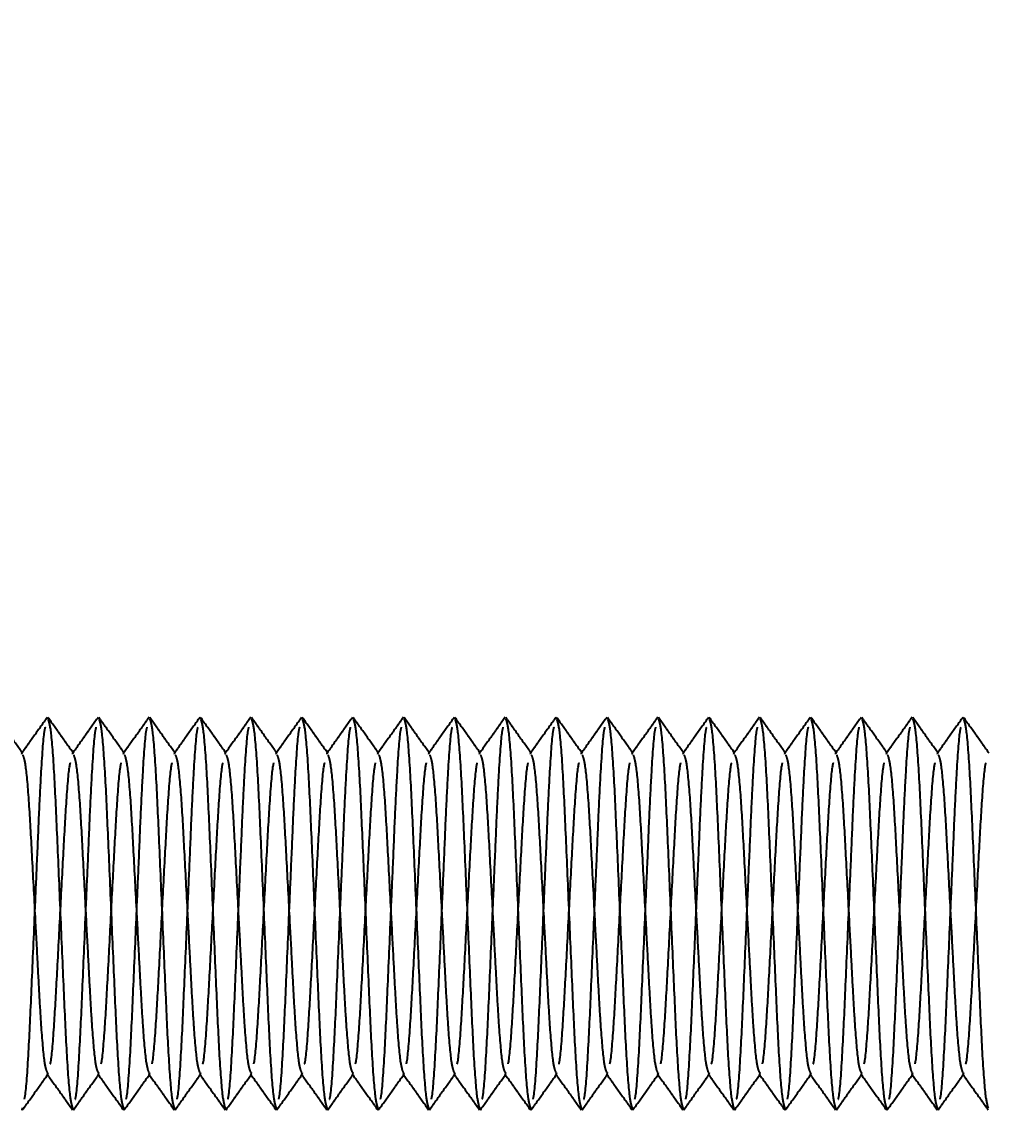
# Model space of a CAD drawing. Header units: metres. Extents: x 0 to 21025, y 0 to 14850.
# Drawn here: x 2176.36 to 2214.36, y 6325.14 to 6367.93 of the extents above; entities that cross this region are included whole.
import ezdxf

# ---------------------------------------------------------------- set-up
doc = ezdxf.new("R2010")
doc.units = ezdxf.units.M
doc.header["$LTSCALE"] = 25
doc.linetypes.add('HIDDEN2', pattern=[4.7625, 3.175, -1.5875])
doc.layers.add('18_COTAS', color=7, linetype='Continuous')
doc.layers.add('ST1', color=7, linetype='HIDDEN2')
doc.styles.add('ROMANS', font='ROMANS.SHX')
doc.dimstyles.new('25___1-25', dxfattribs={"dimscale": 25, "dimtxt": 2.5, "dimasz": 2, "dimexe": 1.5, "dimexo": 1, "dimgap": 0.5, "dimtad": 1, "dimzin": 12, "dimtxsty": 'ROMANS', "dimcen": 0, "dimclrd": 256, "dimclre": 256, "dimclrt": 3, "dimazin": 3, "dimtfac": 1, "dimtmove": 0, "dimatfit": 0, "dimfxl": 1, "dimlwd": -1, "dimlwe": -1, "dimarcsym": 0})

# ---------------------------------------------------------------- blocks, each defined once
blk = doc.blocks.new('*D13')
at = {"layer": '18_COTAS', "transparency": 16777216}
for p, q in [((2083.564, 6357.865), (2083.564, 7037.945)), ((6382.514, 6357.865), (6382.514, 7037.945)), ((2133.564, 7000.445), (6332.514, 7000.445))]:
    blk.add_line(p, q, dxfattribs=at)
for points in [[(2133.564, 7008.778), (2133.564, 6992.112), (2083.564, 7000.445)], [(6332.514, 7008.778), (6332.514, 6992.112), (6382.514, 7000.445)]]:
    blk.add_solid(points, dxfattribs=at)
at = {"layer": 'Defpoints', "color": 0, "transparency": 16777216}
for p in [(6382.514, 7000.445), (2083.564, 6332.865), (6382.514, 6332.865)]:
    blk.add_point(p, dxfattribs=at)
at = {"layer": '18_COTAS', "color": 3, "transparency": 16777216, "insert": (4233.039, 7050.147), "char_height": 62.5, "attachment_point": 5, "style": 'ROMANS'}
blk.add_mtext('4298,95', dxfattribs=at)

msp = doc.modelspace()

# ---------------------------------------------------------------- linework, layer by layer
at = {"layer": 'ST1'}
for p, q in [((2177.359, 6340.541), (2177.37, 6340.593)), ((2179.359, 6340.541), (2179.37, 6340.593)), ((2181.359, 6340.541), (2181.37, 6340.593)), ((2183.359, 6340.541), (2183.37, 6340.593)), ((2185.359, 6340.541), (2185.37, 6340.593)), ((2187.359, 6340.541), (2187.37, 6340.593)), ((2189.359, 6340.541), (2189.37, 6340.593)), ((2191.359, 6340.541), (2191.37, 6340.593)), ((2193.359, 6340.541), (2193.37, 6340.593)), ((2195.359, 6340.541), (2195.37, 6340.593)), ((2197.359, 6340.541), (2197.37, 6340.593)), ((2199.359, 6340.541), (2199.37, 6340.593)), ((2201.359, 6340.541), (2201.37, 6340.593)), ((2203.359, 6340.541), (2203.37, 6340.593)), ((2205.359, 6340.541), (2205.37, 6340.593)), ((2207.359, 6340.541), (2207.37, 6340.593)), ((2209.359, 6340.541), (2209.37, 6340.593)), ((2211.359, 6340.541), (2211.37, 6340.593)), ((2213.359, 6340.541), (2213.37, 6340.593)), ((2176.357, 6339.137), (2176.37, 6339.187)), ((2178.357, 6339.137), (2178.37, 6339.187)), ((2180.357, 6339.137), (2180.37, 6339.187)), ((2182.357, 6339.137), (2182.37, 6339.187)), ((2184.357, 6339.137), (2184.37, 6339.187)), ((2186.357, 6339.137), (2186.37, 6339.187)), ((2188.357, 6339.137), (2188.37, 6339.187)), ((2190.357, 6339.137), (2190.37, 6339.187)), ((2192.357, 6339.137), (2192.37, 6339.187)), ((2194.357, 6339.137), (2194.37, 6339.187)), ((2196.357, 6339.137), (2196.37, 6339.187)), ((2198.357, 6339.137), (2198.37, 6339.187)), ((2200.357, 6339.137), (2200.37, 6339.187)), ((2202.357, 6339.137), (2202.37, 6339.187)), ((2204.357, 6339.137), (2204.37, 6339.187)), ((2206.357, 6339.137), (2206.37, 6339.187)), ((2208.357, 6339.137), (2208.37, 6339.187)), ((2210.357, 6339.137), (2210.37, 6339.187)), ((2212.357, 6339.137), (2212.37, 6339.187)), ((2177.37, 6326.544), (2177.391, 6326.623)), ((2179.37, 6326.544), (2179.391, 6326.623)), ((2181.37, 6326.544), (2181.391, 6326.623)), ((2183.37, 6326.544), (2183.391, 6326.623)), ((2185.37, 6326.544), (2185.391, 6326.623)), ((2187.37, 6326.544), (2187.391, 6326.623)), ((2189.37, 6326.544), (2189.391, 6326.623)), ((2191.37, 6326.544), (2191.391, 6326.623)), ((2193.37, 6326.544), (2193.391, 6326.623)), ((2195.37, 6326.544), (2195.391, 6326.623)), ((2197.37, 6326.544), (2197.391, 6326.623)), ((2199.37, 6326.544), (2199.391, 6326.623)), ((2201.37, 6326.544), (2201.391, 6326.623)), ((2203.37, 6326.544), (2203.391, 6326.623)), ((2205.37, 6326.544), (2205.391, 6326.623)), ((2207.37, 6326.544), (2207.391, 6326.623)), ((2209.37, 6326.544), (2209.391, 6326.623)), ((2211.37, 6326.544), (2211.391, 6326.623)), ((2213.37, 6326.544), (2213.391, 6326.623)), ((2176.37, 6325.138), (2176.389, 6325.226)), ((2178.37, 6325.138), (2178.389, 6325.226)), ((2180.37, 6325.138), (2180.389, 6325.226)), ((2182.37, 6325.138), (2182.389, 6325.226)), ((2184.37, 6325.138), (2184.389, 6325.226)), ((2186.37, 6325.138), (2186.389, 6325.226)), ((2188.37, 6325.138), (2188.389, 6325.226)), ((2190.37, 6325.138), (2190.389, 6325.226)), ((2192.37, 6325.138), (2192.389, 6325.226)), ((2194.37, 6325.138), (2194.389, 6325.226)), ((2196.37, 6325.138), (2196.389, 6325.226)), ((2198.37, 6325.138), (2198.389, 6325.226)), ((2200.37, 6325.138), (2200.389, 6325.226)), ((2202.37, 6325.138), (2202.389, 6325.226)), ((2204.37, 6325.138), (2204.389, 6325.226)), ((2206.37, 6325.138), (2206.389, 6325.226)), ((2208.37, 6325.138), (2208.389, 6325.226)), ((2210.37, 6325.138), (2210.389, 6325.226)), ((2212.37, 6325.138), (2212.389, 6325.226))]:
    msp.add_line(p, q, dxfattribs=at)
for points, knots in [([(2176.39, 6339.173), (2176.222, 6339.408), (2175.888, 6339.877), (2175.553, 6340.347), (2175.386, 6340.581)], [0, 0, 0, 0, 0.499937, 1, 1, 1, 1]), ([(2177.36, 6340.588), (2177.193, 6340.354), (2176.859, 6339.884), (2176.525, 6339.415), (2176.357, 6339.181)], [0, 0, 0, 0, 0.5000352, 1, 1, 1, 1]), ([(2178.39, 6339.173), (2178.222, 6339.408), (2177.888, 6339.877), (2177.553, 6340.347), (2177.386, 6340.581)], [0, 0, 0, 0, 0.4999369, 1, 1, 1, 1]), ([(2177.387, 6340.511), (2177.422, 6340.408), (2177.497, 6340.181), (2177.627, 6338.455), (2177.74, 6335.903), (2177.87, 6332.865), (2178.001, 6329.827), (2178.113, 6327.276), (2178.243, 6325.551), (2178.318, 6325.325), (2178.352, 6325.222)], [0, 0, 0, 0, 0.110571, 0.242596, 0.369408, 0.50029, 0.631172, 0.757984, 0.890008, 1, 1, 1, 1]), ([(2179.36, 6340.588), (2179.193, 6340.354), (2178.859, 6339.884), (2178.525, 6339.415), (2178.357, 6339.181)], [0, 0, 0, 0, 0.500035, 1, 1, 1, 1]), ([(2180.39, 6339.173), (2180.222, 6339.408), (2179.888, 6339.877), (2179.553, 6340.347), (2179.386, 6340.581)], [0, 0, 0, 0, 0.4999369, 1, 1, 1, 1]), ([(2179.387, 6340.511), (2179.422, 6340.408), (2179.497, 6340.181), (2179.627, 6338.455), (2179.74, 6335.903), (2179.87, 6332.865), (2180.001, 6329.827), (2180.113, 6327.276), (2180.243, 6325.551), (2180.318, 6325.325), (2180.352, 6325.222)], [0, 0, 0, 0, 0.110571, 0.242596, 0.369408, 0.50029, 0.631172, 0.757984, 0.890008, 1, 1, 1, 1]), ([(2181.36, 6340.588), (2181.193, 6340.354), (2180.859, 6339.884), (2180.525, 6339.415), (2180.357, 6339.181)], [0, 0, 0, 0, 0.500035, 1, 1, 1, 1]), ([(2182.39, 6339.173), (2182.222, 6339.408), (2181.888, 6339.877), (2181.553, 6340.347), (2181.386, 6340.581)], [0, 0, 0, 0, 0.499937, 1, 1, 1, 1]), ([(2181.387, 6340.511), (2181.422, 6340.408), (2181.497, 6340.181), (2181.627, 6338.455), (2181.74, 6335.903), (2181.87, 6332.865), (2182.001, 6329.827), (2182.113, 6327.276), (2182.243, 6325.551), (2182.318, 6325.325), (2182.352, 6325.222)], [0, 0, 0, 0, 0.110571, 0.242596, 0.369408, 0.50029, 0.631172, 0.757984, 0.890008, 1, 1, 1, 1]), ([(2183.36, 6340.588), (2183.193, 6340.354), (2182.859, 6339.884), (2182.525, 6339.415), (2182.357, 6339.181)], [0, 0, 0, 0, 0.500035, 1, 1, 1, 1]), ([(2184.39, 6339.173), (2184.222, 6339.408), (2183.888, 6339.877), (2183.553, 6340.347), (2183.386, 6340.581)], [0, 0, 0, 0, 0.499937, 1, 1, 1, 1]), ([(2183.387, 6340.511), (2183.422, 6340.408), (2183.497, 6340.181), (2183.627, 6338.455), (2183.74, 6335.903), (2183.87, 6332.865), (2184.001, 6329.827), (2184.113, 6327.276), (2184.243, 6325.551), (2184.318, 6325.325), (2184.352, 6325.222)], [0, 0, 0, 0, 0.110571, 0.242596, 0.369408, 0.50029, 0.631172, 0.757984, 0.890008, 1, 1, 1, 1]), ([(2185.36, 6340.588), (2185.193, 6340.354), (2184.859, 6339.884), (2184.525, 6339.415), (2184.357, 6339.181)], [0, 0, 0, 0, 0.500035, 1, 1, 1, 1]), ([(2186.39, 6339.173), (2186.222, 6339.408), (2185.888, 6339.877), (2185.553, 6340.347), (2185.386, 6340.581)], [0, 0, 0, 0, 0.499937, 1, 1, 1, 1]), ([(2185.387, 6340.511), (2185.422, 6340.408), (2185.497, 6340.181), (2185.627, 6338.455), (2185.74, 6335.903), (2185.87, 6332.865), (2186.001, 6329.827), (2186.113, 6327.276), (2186.243, 6325.551), (2186.318, 6325.325), (2186.352, 6325.222)], [0, 0, 0, 0, 0.110571, 0.242596, 0.369408, 0.50029, 0.631172, 0.757984, 0.890008, 1, 1, 1, 1]), ([(2187.36, 6340.588), (2187.193, 6340.354), (2186.859, 6339.884), (2186.525, 6339.415), (2186.357, 6339.181)], [0, 0, 0, 0, 0.500035, 1, 1, 1, 1]), ([(2188.39, 6339.173), (2188.222, 6339.408), (2187.888, 6339.877), (2187.553, 6340.347), (2187.386, 6340.581)], [0, 0, 0, 0, 0.4999369, 1, 1, 1, 1]), ([(2187.387, 6340.511), (2187.422, 6340.408), (2187.497, 6340.181), (2187.627, 6338.455), (2187.74, 6335.903), (2187.87, 6332.865), (2188.001, 6329.827), (2188.113, 6327.276), (2188.243, 6325.551), (2188.318, 6325.325), (2188.352, 6325.222)], [0, 0, 0, 0, 0.110571, 0.242596, 0.369408, 0.50029, 0.631172, 0.757984, 0.890008, 1, 1, 1, 1]), ([(2189.36, 6340.588), (2189.193, 6340.354), (2188.859, 6339.884), (2188.525, 6339.415), (2188.357, 6339.181)], [0, 0, 0, 0, 0.500035, 1, 1, 1, 1]), ([(2190.39, 6339.173), (2190.222, 6339.408), (2189.888, 6339.877), (2189.553, 6340.347), (2189.386, 6340.581)], [0, 0, 0, 0, 0.499937, 1, 1, 1, 1]), ([(2189.387, 6340.511), (2189.422, 6340.408), (2189.497, 6340.181), (2189.627, 6338.455), (2189.74, 6335.903), (2189.87, 6332.865), (2190.001, 6329.827), (2190.113, 6327.276), (2190.243, 6325.551), (2190.318, 6325.325), (2190.352, 6325.222)], [0, 0, 0, 0, 0.110571, 0.242596, 0.369408, 0.50029, 0.631172, 0.757984, 0.890008, 1, 1, 1, 1]), ([(2191.36, 6340.588), (2191.193, 6340.354), (2190.859, 6339.884), (2190.525, 6339.415), (2190.357, 6339.181)], [0, 0, 0, 0, 0.500035, 1, 1, 1, 1]), ([(2192.39, 6339.173), (2192.222, 6339.408), (2191.888, 6339.877), (2191.553, 6340.347), (2191.386, 6340.581)], [0, 0, 0, 0, 0.499937, 1, 1, 1, 1]), ([(2191.387, 6340.511), (2191.422, 6340.408), (2191.497, 6340.181), (2191.627, 6338.455), (2191.74, 6335.903), (2191.87, 6332.865), (2192.001, 6329.827), (2192.113, 6327.276), (2192.243, 6325.551), (2192.318, 6325.325), (2192.352, 6325.222)], [0, 0, 0, 0, 0.110571, 0.242596, 0.369408, 0.50029, 0.631172, 0.757984, 0.890008, 1, 1, 1, 1]), ([(2193.36, 6340.588), (2193.193, 6340.354), (2192.859, 6339.884), (2192.525, 6339.415), (2192.357, 6339.181)], [0, 0, 0, 0, 0.500035, 1, 1, 1, 1]), ([(2194.39, 6339.173), (2194.222, 6339.408), (2193.888, 6339.877), (2193.553, 6340.347), (2193.386, 6340.581)], [0, 0, 0, 0, 0.4999369, 1, 1, 1, 1]), ([(2193.387, 6340.511), (2193.422, 6340.408), (2193.497, 6340.181), (2193.627, 6338.455), (2193.74, 6335.903), (2193.87, 6332.865), (2194.001, 6329.827), (2194.113, 6327.276), (2194.243, 6325.551), (2194.318, 6325.325), (2194.352, 6325.222)], [0, 0, 0, 0, 0.110571, 0.242596, 0.369408, 0.50029, 0.631172, 0.757984, 0.890008, 1, 1, 1, 1]), ([(2195.36, 6340.588), (2195.193, 6340.354), (2194.859, 6339.884), (2194.525, 6339.415), (2194.357, 6339.181)], [0, 0, 0, 0, 0.5000352, 1, 1, 1, 1]), ([(2196.39, 6339.173), (2196.222, 6339.408), (2195.888, 6339.877), (2195.553, 6340.347), (2195.386, 6340.581)], [0, 0, 0, 0, 0.4999369, 1, 1, 1, 1]), ([(2195.387, 6340.511), (2195.422, 6340.408), (2195.497, 6340.181), (2195.627, 6338.455), (2195.74, 6335.903), (2195.87, 6332.865), (2196.001, 6329.827), (2196.113, 6327.276), (2196.243, 6325.551), (2196.318, 6325.325), (2196.352, 6325.222)], [0, 0, 0, 0, 0.110571, 0.242596, 0.369408, 0.50029, 0.631172, 0.757984, 0.890008, 1, 1, 1, 1]), ([(2197.36, 6340.588), (2197.193, 6340.354), (2196.859, 6339.884), (2196.525, 6339.415), (2196.357, 6339.181)], [0, 0, 0, 0, 0.500035, 1, 1, 1, 1]), ([(2198.39, 6339.173), (2198.222, 6339.408), (2197.888, 6339.877), (2197.553, 6340.347), (2197.386, 6340.581)], [0, 0, 0, 0, 0.499937, 1, 1, 1, 1]), ([(2197.387, 6340.511), (2197.422, 6340.408), (2197.497, 6340.181), (2197.627, 6338.455), (2197.74, 6335.903), (2197.87, 6332.865), (2198.001, 6329.827), (2198.113, 6327.276), (2198.243, 6325.551), (2198.318, 6325.325), (2198.352, 6325.222)], [0, 0, 0, 0, 0.110571, 0.242596, 0.369408, 0.50029, 0.631172, 0.757984, 0.890008, 1, 1, 1, 1]), ([(2199.36, 6340.588), (2199.193, 6340.354), (2198.859, 6339.884), (2198.525, 6339.415), (2198.357, 6339.181)], [0, 0, 0, 0, 0.500035, 1, 1, 1, 1]), ([(2200.39, 6339.173), (2200.222, 6339.408), (2199.888, 6339.877), (2199.553, 6340.347), (2199.386, 6340.581)], [0, 0, 0, 0, 0.499937, 1, 1, 1, 1]), ([(2199.387, 6340.511), (2199.422, 6340.408), (2199.497, 6340.181), (2199.627, 6338.455), (2199.74, 6335.903), (2199.87, 6332.865), (2200.001, 6329.827), (2200.113, 6327.276), (2200.243, 6325.551), (2200.318, 6325.325), (2200.352, 6325.222)], [0, 0, 0, 0, 0.110571, 0.242596, 0.369408, 0.50029, 0.631172, 0.757984, 0.890008, 1, 1, 1, 1]), ([(2201.36, 6340.588), (2201.193, 6340.354), (2200.859, 6339.884), (2200.525, 6339.415), (2200.357, 6339.181)], [0, 0, 0, 0, 0.500035, 1, 1, 1, 1]), ([(2202.39, 6339.173), (2202.222, 6339.408), (2201.888, 6339.877), (2201.553, 6340.347), (2201.386, 6340.581)], [0, 0, 0, 0, 0.4999369, 1, 1, 1, 1]), ([(2201.387, 6340.511), (2201.422, 6340.408), (2201.497, 6340.181), (2201.627, 6338.455), (2201.74, 6335.903), (2201.87, 6332.865), (2202.001, 6329.827), (2202.113, 6327.276), (2202.243, 6325.551), (2202.318, 6325.325), (2202.352, 6325.222)], [0, 0, 0, 0, 0.110571, 0.242596, 0.369408, 0.50029, 0.631172, 0.757984, 0.890008, 1, 1, 1, 1]), ([(2203.36, 6340.588), (2203.193, 6340.354), (2202.859, 6339.884), (2202.525, 6339.415), (2202.357, 6339.181)], [0, 0, 0, 0, 0.500035, 1, 1, 1, 1]), ([(2204.39, 6339.173), (2204.222, 6339.408), (2203.888, 6339.877), (2203.553, 6340.347), (2203.386, 6340.581)], [0, 0, 0, 0, 0.499937, 1, 1, 1, 1]), ([(2203.387, 6340.511), (2203.422, 6340.408), (2203.497, 6340.181), (2203.627, 6338.455), (2203.74, 6335.903), (2203.87, 6332.865), (2204.001, 6329.827), (2204.113, 6327.276), (2204.243, 6325.551), (2204.318, 6325.325), (2204.352, 6325.222)], [0, 0, 0, 0, 0.110571, 0.242596, 0.369408, 0.50029, 0.631172, 0.757984, 0.890008, 1, 1, 1, 1]), ([(2205.36, 6340.588), (2205.193, 6340.354), (2204.859, 6339.884), (2204.525, 6339.415), (2204.357, 6339.181)], [0, 0, 0, 0, 0.500035, 1, 1, 1, 1]), ([(2206.39, 6339.173), (2206.222, 6339.408), (2205.888, 6339.877), (2205.553, 6340.347), (2205.386, 6340.581)], [0, 0, 0, 0, 0.4999369, 1, 1, 1, 1]), ([(2205.387, 6340.511), (2205.422, 6340.408), (2205.497, 6340.181), (2205.627, 6338.455), (2205.74, 6335.903), (2205.87, 6332.865), (2206.001, 6329.827), (2206.113, 6327.276), (2206.243, 6325.551), (2206.318, 6325.325), (2206.352, 6325.222)], [0, 0, 0, 0, 0.110571, 0.242596, 0.369408, 0.50029, 0.631172, 0.757984, 0.890008, 1, 1, 1, 1]), ([(2207.36, 6340.588), (2207.193, 6340.354), (2206.859, 6339.884), (2206.525, 6339.415), (2206.357, 6339.181)], [0, 0, 0, 0, 0.5000352, 1, 1, 1, 1]), ([(2208.39, 6339.173), (2208.222, 6339.408), (2207.888, 6339.877), (2207.553, 6340.347), (2207.386, 6340.581)], [0, 0, 0, 0, 0.499937, 1, 1, 1, 1]), ([(2207.387, 6340.511), (2207.422, 6340.408), (2207.497, 6340.181), (2207.627, 6338.455), (2207.74, 6335.903), (2207.87, 6332.865), (2208.001, 6329.827), (2208.113, 6327.276), (2208.243, 6325.551), (2208.318, 6325.325), (2208.352, 6325.222)], [0, 0, 0, 0, 0.110571, 0.242596, 0.369408, 0.50029, 0.631172, 0.757984, 0.890008, 1, 1, 1, 1]), ([(2209.36, 6340.588), (2209.193, 6340.354), (2208.859, 6339.884), (2208.525, 6339.415), (2208.357, 6339.181)], [0, 0, 0, 0, 0.500035, 1, 1, 1, 1]), ([(2210.39, 6339.173), (2210.222, 6339.408), (2209.888, 6339.877), (2209.553, 6340.347), (2209.386, 6340.581)], [0, 0, 0, 0, 0.499937, 1, 1, 1, 1]), ([(2209.387, 6340.511), (2209.422, 6340.408), (2209.497, 6340.181), (2209.627, 6338.455), (2209.74, 6335.903), (2209.87, 6332.865), (2210.001, 6329.827), (2210.113, 6327.276), (2210.243, 6325.551), (2210.318, 6325.325), (2210.352, 6325.222)], [0, 0, 0, 0, 0.110571, 0.242596, 0.369408, 0.50029, 0.631172, 0.757984, 0.890008, 1, 1, 1, 1]), ([(2211.36, 6340.588), (2211.193, 6340.354), (2210.859, 6339.884), (2210.525, 6339.415), (2210.357, 6339.181)], [0, 0, 0, 0, 0.500035, 1, 1, 1, 1]), ([(2212.39, 6339.173), (2212.222, 6339.408), (2211.888, 6339.877), (2211.553, 6340.347), (2211.386, 6340.581)], [0, 0, 0, 0, 0.499937, 1, 1, 1, 1]), ([(2211.387, 6340.511), (2211.422, 6340.408), (2211.497, 6340.181), (2211.627, 6338.455), (2211.74, 6335.903), (2211.87, 6332.865), (2212.001, 6329.827), (2212.113, 6327.276), (2212.243, 6325.551), (2212.318, 6325.325), (2212.352, 6325.222)], [0, 0, 0, 0, 0.110571, 0.242596, 0.369408, 0.50029, 0.631172, 0.757984, 0.890008, 1, 1, 1, 1]), ([(2213.36, 6340.588), (2213.193, 6340.354), (2212.859, 6339.884), (2212.525, 6339.415), (2212.357, 6339.181)], [0, 0, 0, 0, 0.5000352, 1, 1, 1, 1]), ([(2214.39, 6339.173), (2214.222, 6339.408), (2213.888, 6339.877), (2213.553, 6340.347), (2213.386, 6340.581)], [0, 0, 0, 0, 0.499937, 1, 1, 1, 1]), ([(2213.387, 6340.511), (2213.422, 6340.408), (2213.497, 6340.181), (2213.627, 6338.455), (2213.74, 6335.903), (2213.87, 6332.865), (2214.001, 6329.827), (2214.113, 6327.276), (2214.243, 6325.551), (2214.318, 6325.325), (2214.352, 6325.222)], [0, 0, 0, 0, 0.110571, 0.242596, 0.369408, 0.50029, 0.631172, 0.757984, 0.890008, 1, 1, 1, 1]), ([(2176.461, 6325.569), (2176.471, 6325.61), (2176.523, 6325.815), (2176.627, 6327.313), (2176.74, 6329.815), (2176.853, 6332.466), (2176.954, 6334.788), (2177.033, 6336.69), (2177.126, 6338.601), (2177.22, 6339.943), (2177.274, 6340.149), (2177.287, 6340.198)], [0, 0, 0, 0, 0.0386582, 0.1931578, 0.3415577, 0.4947199, 0.5869387, 0.6924168, 0.7973402, 0.9518398, 1, 1, 1, 1]), ([(2178.461, 6325.569), (2178.471, 6325.61), (2178.523, 6325.815), (2178.627, 6327.313), (2178.74, 6329.815), (2178.853, 6332.466), (2178.954, 6334.788), (2179.033, 6336.69), (2179.126, 6338.601), (2179.22, 6339.943), (2179.274, 6340.149), (2179.287, 6340.198)], [0, 0, 0, 0, 0.0386582, 0.1931578, 0.3415577, 0.4947199, 0.5869387, 0.6924168, 0.7973402, 0.9518398, 1, 1, 1, 1]), ([(2180.461, 6325.569), (2180.471, 6325.61), (2180.523, 6325.815), (2180.627, 6327.313), (2180.74, 6329.815), (2180.853, 6332.466), (2180.954, 6334.788), (2181.033, 6336.69), (2181.126, 6338.601), (2181.22, 6339.943), (2181.274, 6340.149), (2181.287, 6340.198)], [0, 0, 0, 0, 0.038658, 0.193158, 0.341558, 0.49472, 0.586939, 0.692417, 0.79734, 0.95184, 1, 1, 1, 1]), ([(2182.461, 6325.569), (2182.471, 6325.61), (2182.523, 6325.815), (2182.627, 6327.313), (2182.74, 6329.815), (2182.853, 6332.466), (2182.954, 6334.788), (2183.033, 6336.69), (2183.126, 6338.601), (2183.22, 6339.943), (2183.274, 6340.149), (2183.287, 6340.198)], [0, 0, 0, 0, 0.038658, 0.193158, 0.341558, 0.49472, 0.586939, 0.692417, 0.79734, 0.95184, 1, 1, 1, 1]), ([(2184.461, 6325.569), (2184.471, 6325.61), (2184.523, 6325.815), (2184.627, 6327.313), (2184.74, 6329.815), (2184.853, 6332.466), (2184.954, 6334.788), (2185.033, 6336.69), (2185.126, 6338.601), (2185.22, 6339.943), (2185.274, 6340.149), (2185.287, 6340.198)], [0, 0, 0, 0, 0.038658, 0.193158, 0.341558, 0.49472, 0.586939, 0.692417, 0.79734, 0.95184, 1, 1, 1, 1]), ([(2186.461, 6325.569), (2186.471, 6325.61), (2186.523, 6325.815), (2186.627, 6327.313), (2186.74, 6329.815), (2186.853, 6332.466), (2186.954, 6334.788), (2187.033, 6336.69), (2187.126, 6338.601), (2187.22, 6339.943), (2187.274, 6340.149), (2187.287, 6340.198)], [0, 0, 0, 0, 0.038658, 0.193158, 0.341558, 0.49472, 0.586939, 0.692417, 0.79734, 0.95184, 1, 1, 1, 1]), ([(2188.461, 6325.569), (2188.471, 6325.61), (2188.523, 6325.815), (2188.627, 6327.313), (2188.74, 6329.815), (2188.853, 6332.466), (2188.954, 6334.788), (2189.033, 6336.69), (2189.126, 6338.601), (2189.22, 6339.943), (2189.274, 6340.149), (2189.287, 6340.198)], [0, 0, 0, 0, 0.038658, 0.193158, 0.341558, 0.49472, 0.586939, 0.692417, 0.79734, 0.95184, 1, 1, 1, 1]), ([(2190.461, 6325.569), (2190.471, 6325.61), (2190.523, 6325.815), (2190.627, 6327.313), (2190.74, 6329.815), (2190.853, 6332.466), (2190.954, 6334.788), (2191.033, 6336.69), (2191.126, 6338.601), (2191.22, 6339.943), (2191.274, 6340.149), (2191.287, 6340.198)], [0, 0, 0, 0, 0.038658, 0.193158, 0.341558, 0.49472, 0.586939, 0.692417, 0.79734, 0.95184, 1, 1, 1, 1]), ([(2192.461, 6325.569), (2192.471, 6325.61), (2192.523, 6325.815), (2192.627, 6327.313), (2192.74, 6329.815), (2192.853, 6332.466), (2192.954, 6334.788), (2193.033, 6336.69), (2193.126, 6338.601), (2193.22, 6339.943), (2193.274, 6340.149), (2193.287, 6340.198)], [0, 0, 0, 0, 0.038658, 0.193158, 0.341558, 0.49472, 0.586939, 0.692417, 0.79734, 0.95184, 1, 1, 1, 1]), ([(2194.461, 6325.569), (2194.471, 6325.61), (2194.523, 6325.815), (2194.627, 6327.313), (2194.74, 6329.815), (2194.853, 6332.466), (2194.954, 6334.788), (2195.033, 6336.69), (2195.126, 6338.601), (2195.22, 6339.943), (2195.274, 6340.149), (2195.287, 6340.198)], [0, 0, 0, 0, 0.038658, 0.193158, 0.341558, 0.49472, 0.586939, 0.692417, 0.79734, 0.95184, 1, 1, 1, 1]), ([(2196.461, 6325.569), (2196.471, 6325.61), (2196.523, 6325.815), (2196.627, 6327.313), (2196.74, 6329.815), (2196.853, 6332.466), (2196.954, 6334.788), (2197.033, 6336.69), (2197.126, 6338.601), (2197.22, 6339.943), (2197.274, 6340.149), (2197.287, 6340.198)], [0, 0, 0, 0, 0.038658, 0.193158, 0.341558, 0.49472, 0.586939, 0.692417, 0.79734, 0.95184, 1, 1, 1, 1]), ([(2198.461, 6325.569), (2198.471, 6325.61), (2198.523, 6325.815), (2198.627, 6327.313), (2198.74, 6329.815), (2198.853, 6332.466), (2198.954, 6334.788), (2199.033, 6336.69), (2199.126, 6338.601), (2199.22, 6339.943), (2199.274, 6340.149), (2199.287, 6340.198)], [0, 0, 0, 0, 0.038658, 0.193158, 0.341558, 0.49472, 0.586939, 0.692417, 0.79734, 0.95184, 1, 1, 1, 1]), ([(2200.461, 6325.569), (2200.471, 6325.61), (2200.523, 6325.815), (2200.627, 6327.313), (2200.74, 6329.815), (2200.853, 6332.466), (2200.954, 6334.788), (2201.033, 6336.69), (2201.126, 6338.601), (2201.22, 6339.943), (2201.274, 6340.149), (2201.287, 6340.198)], [0, 0, 0, 0, 0.038658, 0.193158, 0.341558, 0.49472, 0.586939, 0.692417, 0.79734, 0.95184, 1, 1, 1, 1]), ([(2202.461, 6325.569), (2202.471, 6325.61), (2202.523, 6325.815), (2202.627, 6327.313), (2202.74, 6329.815), (2202.853, 6332.466), (2202.954, 6334.788), (2203.033, 6336.69), (2203.126, 6338.601), (2203.22, 6339.943), (2203.274, 6340.149), (2203.287, 6340.198)], [0, 0, 0, 0, 0.038658, 0.193158, 0.341558, 0.49472, 0.586939, 0.692417, 0.79734, 0.95184, 1, 1, 1, 1]), ([(2204.461, 6325.569), (2204.471, 6325.61), (2204.523, 6325.815), (2204.627, 6327.313), (2204.74, 6329.815), (2204.853, 6332.466), (2204.954, 6334.788), (2205.033, 6336.69), (2205.126, 6338.601), (2205.22, 6339.943), (2205.274, 6340.149), (2205.287, 6340.198)], [0, 0, 0, 0, 0.038658, 0.193158, 0.341558, 0.49472, 0.586939, 0.692417, 0.79734, 0.95184, 1, 1, 1, 1]), ([(2206.461, 6325.569), (2206.471, 6325.61), (2206.523, 6325.815), (2206.627, 6327.313), (2206.74, 6329.815), (2206.853, 6332.466), (2206.954, 6334.788), (2207.033, 6336.69), (2207.126, 6338.601), (2207.22, 6339.943), (2207.274, 6340.149), (2207.287, 6340.198)], [0, 0, 0, 0, 0.038658, 0.193158, 0.341558, 0.49472, 0.586939, 0.692417, 0.79734, 0.95184, 1, 1, 1, 1]), ([(2208.461, 6325.569), (2208.471, 6325.61), (2208.523, 6325.815), (2208.627, 6327.313), (2208.74, 6329.815), (2208.853, 6332.466), (2208.954, 6334.788), (2209.033, 6336.69), (2209.126, 6338.601), (2209.22, 6339.943), (2209.274, 6340.149), (2209.287, 6340.198)], [0, 0, 0, 0, 0.038658, 0.193158, 0.341558, 0.49472, 0.586939, 0.692417, 0.79734, 0.95184, 1, 1, 1, 1]), ([(2210.461, 6325.569), (2210.471, 6325.61), (2210.523, 6325.815), (2210.627, 6327.313), (2210.74, 6329.815), (2210.853, 6332.466), (2210.954, 6334.788), (2211.033, 6336.69), (2211.126, 6338.601), (2211.22, 6339.943), (2211.274, 6340.149), (2211.287, 6340.198)], [0, 0, 0, 0, 0.038658, 0.193158, 0.341558, 0.49472, 0.586939, 0.692417, 0.79734, 0.95184, 1, 1, 1, 1]), ([(2212.461, 6325.569), (2212.471, 6325.61), (2212.523, 6325.815), (2212.627, 6327.313), (2212.74, 6329.815), (2212.853, 6332.466), (2212.954, 6334.788), (2213.033, 6336.69), (2213.126, 6338.601), (2213.22, 6339.943), (2213.274, 6340.149), (2213.287, 6340.198)], [0, 0, 0, 0, 0.038658, 0.193158, 0.341558, 0.49472, 0.586939, 0.692417, 0.79734, 0.95184, 1, 1, 1, 1]), ([(2176.39, 6339.109), (2176.424, 6339.026), (2176.498, 6338.841), (2176.627, 6337.437), (2176.74, 6335.352), (2176.858, 6333.088), (2176.962, 6331.132), (2177.04, 6329.61), (2177.13, 6328.126), (2177.242, 6326.89), (2177.316, 6326.706), (2177.35, 6326.624)], [0, 0, 0, 0, 0.1080303, 0.2407485, 0.3682179, 0.4997851, 0.5957941, 0.6775843, 0.7597248, 0.892443, 1, 1, 1, 1]), ([(2177.478, 6326.962), (2177.483, 6326.979), (2177.529, 6327.144), (2177.628, 6328.334), (2177.74, 6330.37), (2177.87, 6332.866), (2178.001, 6335.359), (2178.113, 6337.402), (2178.214, 6338.607), (2178.263, 6338.773), (2178.27, 6338.798)], [0, 0, 0, 0, 0.018598, 0.180044, 0.335106, 0.495153, 0.655199, 0.810261, 0.971708, 1, 1, 1, 1]), ([(2178.39, 6339.109), (2178.424, 6339.026), (2178.498, 6338.841), (2178.627, 6337.437), (2178.74, 6335.352), (2178.858, 6333.088), (2178.962, 6331.132), (2179.04, 6329.61), (2179.13, 6328.126), (2179.242, 6326.89), (2179.316, 6326.706), (2179.35, 6326.624)], [0, 0, 0, 0, 0.10803, 0.240749, 0.368218, 0.499785, 0.595794, 0.677584, 0.759725, 0.892443, 1, 1, 1, 1]), ([(2179.478, 6326.962), (2179.483, 6326.979), (2179.529, 6327.144), (2179.628, 6328.334), (2179.74, 6330.37), (2179.87, 6332.866), (2180.001, 6335.359), (2180.113, 6337.402), (2180.214, 6338.607), (2180.263, 6338.773), (2180.27, 6338.798)], [0, 0, 0, 0, 0.018598, 0.180044, 0.335106, 0.495153, 0.655199, 0.810261, 0.971708, 1, 1, 1, 1]), ([(2180.39, 6339.109), (2180.424, 6339.026), (2180.498, 6338.841), (2180.627, 6337.437), (2180.74, 6335.352), (2180.858, 6333.088), (2180.962, 6331.132), (2181.04, 6329.61), (2181.13, 6328.126), (2181.242, 6326.89), (2181.316, 6326.706), (2181.35, 6326.624)], [0, 0, 0, 0, 0.1080303, 0.2407485, 0.3682179, 0.4997851, 0.5957941, 0.6775843, 0.7597248, 0.892443, 1, 1, 1, 1]), ([(2181.478, 6326.962), (2181.483, 6326.979), (2181.529, 6327.144), (2181.628, 6328.334), (2181.74, 6330.37), (2181.87, 6332.866), (2182.001, 6335.359), (2182.113, 6337.402), (2182.214, 6338.607), (2182.263, 6338.773), (2182.27, 6338.798)], [0, 0, 0, 0, 0.018598, 0.180044, 0.335106, 0.495153, 0.655199, 0.810261, 0.971708, 1, 1, 1, 1]), ([(2182.39, 6339.109), (2182.424, 6339.026), (2182.498, 6338.841), (2182.627, 6337.437), (2182.74, 6335.352), (2182.858, 6333.088), (2182.962, 6331.132), (2183.04, 6329.61), (2183.13, 6328.126), (2183.242, 6326.89), (2183.316, 6326.706), (2183.35, 6326.624)], [0, 0, 0, 0, 0.10803, 0.240749, 0.368218, 0.499785, 0.595794, 0.677584, 0.759725, 0.892443, 1, 1, 1, 1]), ([(2183.478, 6326.962), (2183.483, 6326.979), (2183.529, 6327.144), (2183.628, 6328.334), (2183.74, 6330.37), (2183.87, 6332.866), (2184.001, 6335.359), (2184.113, 6337.402), (2184.214, 6338.607), (2184.263, 6338.773), (2184.27, 6338.798)], [0, 0, 0, 0, 0.0185976, 0.1800443, 0.335106, 0.4951526, 0.6551993, 0.810261, 0.9717077, 1, 1, 1, 1]), ([(2184.39, 6339.109), (2184.424, 6339.026), (2184.498, 6338.841), (2184.627, 6337.437), (2184.74, 6335.352), (2184.858, 6333.088), (2184.962, 6331.132), (2185.04, 6329.61), (2185.13, 6328.126), (2185.242, 6326.89), (2185.316, 6326.706), (2185.35, 6326.624)], [0, 0, 0, 0, 0.1080303, 0.2407485, 0.3682179, 0.4997851, 0.5957941, 0.6775843, 0.7597248, 0.892443, 1, 1, 1, 1]), ([(2185.478, 6326.962), (2185.483, 6326.979), (2185.529, 6327.144), (2185.628, 6328.334), (2185.74, 6330.37), (2185.87, 6332.866), (2186.001, 6335.359), (2186.113, 6337.402), (2186.214, 6338.607), (2186.263, 6338.773), (2186.27, 6338.798)], [0, 0, 0, 0, 0.018598, 0.180044, 0.335106, 0.495153, 0.655199, 0.810261, 0.971708, 1, 1, 1, 1]), ([(2186.39, 6339.109), (2186.424, 6339.026), (2186.498, 6338.841), (2186.627, 6337.437), (2186.74, 6335.352), (2186.858, 6333.088), (2186.962, 6331.132), (2187.04, 6329.61), (2187.13, 6328.126), (2187.242, 6326.89), (2187.316, 6326.706), (2187.35, 6326.624)], [0, 0, 0, 0, 0.10803, 0.240749, 0.368218, 0.499785, 0.595794, 0.677584, 0.759725, 0.892443, 1, 1, 1, 1]), ([(2187.478, 6326.962), (2187.483, 6326.979), (2187.529, 6327.144), (2187.628, 6328.334), (2187.74, 6330.37), (2187.87, 6332.866), (2188.001, 6335.359), (2188.113, 6337.402), (2188.214, 6338.607), (2188.263, 6338.773), (2188.27, 6338.798)], [0, 0, 0, 0, 0.018598, 0.180044, 0.335106, 0.495153, 0.655199, 0.810261, 0.971708, 1, 1, 1, 1]), ([(2188.39, 6339.109), (2188.424, 6339.026), (2188.498, 6338.841), (2188.627, 6337.437), (2188.74, 6335.352), (2188.858, 6333.088), (2188.962, 6331.132), (2189.04, 6329.61), (2189.13, 6328.126), (2189.242, 6326.89), (2189.316, 6326.706), (2189.35, 6326.624)], [0, 0, 0, 0, 0.1080303, 0.2407485, 0.3682179, 0.4997851, 0.5957941, 0.6775843, 0.7597248, 0.892443, 1, 1, 1, 1]), ([(2189.478, 6326.962), (2189.483, 6326.979), (2189.529, 6327.144), (2189.628, 6328.334), (2189.74, 6330.37), (2189.87, 6332.866), (2190.001, 6335.359), (2190.113, 6337.402), (2190.214, 6338.607), (2190.263, 6338.773), (2190.27, 6338.798)], [0, 0, 0, 0, 0.0185976, 0.1800443, 0.335106, 0.4951526, 0.6551993, 0.810261, 0.9717077, 1, 1, 1, 1]), ([(2190.39, 6339.109), (2190.424, 6339.026), (2190.498, 6338.841), (2190.627, 6337.437), (2190.74, 6335.352), (2190.858, 6333.088), (2190.962, 6331.132), (2191.04, 6329.61), (2191.13, 6328.126), (2191.242, 6326.89), (2191.316, 6326.706), (2191.35, 6326.624)], [0, 0, 0, 0, 0.10803, 0.240749, 0.368218, 0.499785, 0.595794, 0.677584, 0.759725, 0.892443, 1, 1, 1, 1]), ([(2191.478, 6326.962), (2191.483, 6326.979), (2191.529, 6327.144), (2191.628, 6328.334), (2191.74, 6330.37), (2191.87, 6332.866), (2192.001, 6335.359), (2192.113, 6337.402), (2192.214, 6338.607), (2192.263, 6338.773), (2192.27, 6338.798)], [0, 0, 0, 0, 0.018598, 0.180044, 0.335106, 0.495153, 0.655199, 0.810261, 0.971708, 1, 1, 1, 1]), ([(2192.39, 6339.109), (2192.424, 6339.026), (2192.498, 6338.841), (2192.627, 6337.437), (2192.74, 6335.352), (2192.858, 6333.088), (2192.962, 6331.132), (2193.04, 6329.61), (2193.13, 6328.126), (2193.242, 6326.89), (2193.316, 6326.706), (2193.35, 6326.624)], [0, 0, 0, 0, 0.1080303, 0.2407485, 0.3682179, 0.4997851, 0.5957941, 0.6775843, 0.7597248, 0.892443, 1, 1, 1, 1]), ([(2193.478, 6326.962), (2193.483, 6326.979), (2193.529, 6327.144), (2193.628, 6328.334), (2193.74, 6330.37), (2193.87, 6332.866), (2194.001, 6335.359), (2194.113, 6337.402), (2194.214, 6338.607), (2194.263, 6338.773), (2194.27, 6338.798)], [0, 0, 0, 0, 0.0185976, 0.1800443, 0.335106, 0.4951526, 0.6551993, 0.810261, 0.9717077, 1, 1, 1, 1]), ([(2194.39, 6339.109), (2194.424, 6339.026), (2194.498, 6338.841), (2194.627, 6337.437), (2194.74, 6335.352), (2194.858, 6333.088), (2194.962, 6331.132), (2195.04, 6329.61), (2195.13, 6328.126), (2195.242, 6326.89), (2195.316, 6326.706), (2195.35, 6326.624)], [0, 0, 0, 0, 0.10803, 0.240749, 0.368218, 0.499785, 0.595794, 0.677584, 0.759725, 0.892443, 1, 1, 1, 1]), ([(2195.478, 6326.962), (2195.483, 6326.979), (2195.529, 6327.144), (2195.628, 6328.334), (2195.74, 6330.37), (2195.87, 6332.866), (2196.001, 6335.359), (2196.113, 6337.402), (2196.214, 6338.607), (2196.263, 6338.773), (2196.27, 6338.798)], [0, 0, 0, 0, 0.018598, 0.180044, 0.335106, 0.495153, 0.655199, 0.810261, 0.971708, 1, 1, 1, 1]), ([(2196.39, 6339.109), (2196.424, 6339.026), (2196.498, 6338.841), (2196.627, 6337.437), (2196.74, 6335.352), (2196.858, 6333.088), (2196.962, 6331.132), (2197.04, 6329.61), (2197.13, 6328.126), (2197.242, 6326.89), (2197.316, 6326.706), (2197.35, 6326.624)], [0, 0, 0, 0, 0.10803, 0.240749, 0.368218, 0.499785, 0.595794, 0.677584, 0.759725, 0.892443, 1, 1, 1, 1]), ([(2197.478, 6326.962), (2197.483, 6326.979), (2197.529, 6327.144), (2197.628, 6328.334), (2197.74, 6330.37), (2197.87, 6332.866), (2198.001, 6335.359), (2198.113, 6337.402), (2198.214, 6338.607), (2198.263, 6338.773), (2198.27, 6338.798)], [0, 0, 0, 0, 0.0185976, 0.1800443, 0.335106, 0.4951526, 0.6551993, 0.810261, 0.9717077, 1, 1, 1, 1]), ([(2198.39, 6339.109), (2198.424, 6339.026), (2198.498, 6338.841), (2198.627, 6337.437), (2198.74, 6335.352), (2198.858, 6333.088), (2198.962, 6331.132), (2199.04, 6329.61), (2199.13, 6328.126), (2199.242, 6326.89), (2199.316, 6326.706), (2199.35, 6326.624)], [0, 0, 0, 0, 0.10803, 0.240749, 0.368218, 0.499785, 0.595794, 0.677584, 0.759725, 0.892443, 1, 1, 1, 1]), ([(2199.478, 6326.962), (2199.483, 6326.979), (2199.529, 6327.144), (2199.628, 6328.334), (2199.74, 6330.37), (2199.87, 6332.866), (2200.001, 6335.359), (2200.113, 6337.402), (2200.214, 6338.607), (2200.263, 6338.773), (2200.27, 6338.798)], [0, 0, 0, 0, 0.018598, 0.180044, 0.335106, 0.495153, 0.655199, 0.810261, 0.971708, 1, 1, 1, 1]), ([(2200.39, 6339.109), (2200.424, 6339.026), (2200.498, 6338.841), (2200.627, 6337.437), (2200.74, 6335.352), (2200.858, 6333.088), (2200.962, 6331.132), (2201.04, 6329.61), (2201.13, 6328.126), (2201.242, 6326.89), (2201.316, 6326.706), (2201.35, 6326.624)], [0, 0, 0, 0, 0.10803, 0.240749, 0.368218, 0.499785, 0.595794, 0.677584, 0.759725, 0.892443, 1, 1, 1, 1]), ([(2201.478, 6326.962), (2201.483, 6326.979), (2201.529, 6327.144), (2201.628, 6328.334), (2201.74, 6330.37), (2201.87, 6332.866), (2202.001, 6335.359), (2202.113, 6337.402), (2202.214, 6338.607), (2202.263, 6338.773), (2202.27, 6338.798)], [0, 0, 0, 0, 0.0185976, 0.1800443, 0.335106, 0.4951526, 0.6551993, 0.810261, 0.9717077, 1, 1, 1, 1]), ([(2202.39, 6339.109), (2202.424, 6339.026), (2202.498, 6338.841), (2202.627, 6337.437), (2202.74, 6335.352), (2202.858, 6333.088), (2202.962, 6331.132), (2203.04, 6329.61), (2203.13, 6328.126), (2203.242, 6326.89), (2203.316, 6326.706), (2203.35, 6326.624)], [0, 0, 0, 0, 0.10803, 0.240749, 0.368218, 0.499785, 0.595794, 0.677584, 0.759725, 0.892443, 1, 1, 1, 1]), ([(2203.478, 6326.962), (2203.483, 6326.979), (2203.529, 6327.144), (2203.628, 6328.334), (2203.74, 6330.37), (2203.87, 6332.866), (2204.001, 6335.359), (2204.113, 6337.402), (2204.214, 6338.607), (2204.263, 6338.773), (2204.27, 6338.798)], [0, 0, 0, 0, 0.018598, 0.180044, 0.335106, 0.495153, 0.655199, 0.810261, 0.971708, 1, 1, 1, 1]), ([(2204.39, 6339.109), (2204.424, 6339.026), (2204.498, 6338.841), (2204.627, 6337.437), (2204.74, 6335.352), (2204.858, 6333.088), (2204.962, 6331.132), (2205.04, 6329.61), (2205.13, 6328.126), (2205.242, 6326.89), (2205.316, 6326.706), (2205.35, 6326.624)], [0, 0, 0, 0, 0.10803, 0.240749, 0.368218, 0.499785, 0.595794, 0.677584, 0.759725, 0.892443, 1, 1, 1, 1]), ([(2205.478, 6326.962), (2205.483, 6326.979), (2205.529, 6327.144), (2205.628, 6328.334), (2205.74, 6330.37), (2205.87, 6332.866), (2206.001, 6335.359), (2206.113, 6337.402), (2206.214, 6338.607), (2206.263, 6338.773), (2206.27, 6338.798)], [0, 0, 0, 0, 0.0185976, 0.1800443, 0.335106, 0.4951526, 0.6551993, 0.810261, 0.9717077, 1, 1, 1, 1]), ([(2206.39, 6339.109), (2206.424, 6339.026), (2206.498, 6338.841), (2206.627, 6337.437), (2206.74, 6335.352), (2206.858, 6333.088), (2206.962, 6331.132), (2207.04, 6329.61), (2207.13, 6328.126), (2207.242, 6326.89), (2207.316, 6326.706), (2207.35, 6326.624)], [0, 0, 0, 0, 0.10803, 0.240749, 0.368218, 0.499785, 0.595794, 0.677584, 0.759725, 0.892443, 1, 1, 1, 1]), ([(2207.478, 6326.962), (2207.483, 6326.979), (2207.529, 6327.144), (2207.628, 6328.334), (2207.74, 6330.37), (2207.87, 6332.866), (2208.001, 6335.359), (2208.113, 6337.402), (2208.214, 6338.607), (2208.263, 6338.773), (2208.27, 6338.798)], [0, 0, 0, 0, 0.0185976, 0.1800443, 0.335106, 0.4951526, 0.6551993, 0.810261, 0.9717077, 1, 1, 1, 1]), ([(2208.39, 6339.109), (2208.424, 6339.026), (2208.498, 6338.841), (2208.627, 6337.437), (2208.74, 6335.352), (2208.858, 6333.088), (2208.962, 6331.132), (2209.04, 6329.61), (2209.13, 6328.126), (2209.242, 6326.89), (2209.316, 6326.706), (2209.35, 6326.624)], [0, 0, 0, 0, 0.10803, 0.240749, 0.368218, 0.499785, 0.595794, 0.677584, 0.759725, 0.892443, 1, 1, 1, 1]), ([(2209.478, 6326.962), (2209.483, 6326.979), (2209.529, 6327.144), (2209.628, 6328.334), (2209.74, 6330.37), (2209.87, 6332.866), (2210.001, 6335.359), (2210.113, 6337.402), (2210.214, 6338.607), (2210.263, 6338.773), (2210.27, 6338.798)], [0, 0, 0, 0, 0.018598, 0.180044, 0.335106, 0.495153, 0.655199, 0.810261, 0.971708, 1, 1, 1, 1]), ([(2210.39, 6339.109), (2210.424, 6339.026), (2210.498, 6338.841), (2210.627, 6337.437), (2210.74, 6335.352), (2210.858, 6333.088), (2210.962, 6331.132), (2211.04, 6329.61), (2211.13, 6328.126), (2211.242, 6326.89), (2211.316, 6326.706), (2211.35, 6326.624)], [0, 0, 0, 0, 0.10803, 0.240749, 0.368218, 0.499785, 0.595794, 0.677584, 0.759725, 0.892443, 1, 1, 1, 1]), ([(2211.478, 6326.962), (2211.483, 6326.979), (2211.529, 6327.144), (2211.628, 6328.334), (2211.74, 6330.37), (2211.87, 6332.866), (2212.001, 6335.359), (2212.113, 6337.402), (2212.214, 6338.607), (2212.263, 6338.773), (2212.27, 6338.798)], [0, 0, 0, 0, 0.0185976, 0.1800443, 0.335106, 0.4951526, 0.6551993, 0.810261, 0.9717077, 1, 1, 1, 1]), ([(2212.39, 6339.109), (2212.424, 6339.026), (2212.498, 6338.841), (2212.627, 6337.437), (2212.74, 6335.352), (2212.858, 6333.088), (2212.962, 6331.132), (2213.04, 6329.61), (2213.13, 6328.126), (2213.242, 6326.89), (2213.316, 6326.706), (2213.35, 6326.624)], [0, 0, 0, 0, 0.10803, 0.240749, 0.368218, 0.499785, 0.595794, 0.677584, 0.759725, 0.892443, 1, 1, 1, 1]), ([(2213.478, 6326.962), (2213.483, 6326.979), (2213.529, 6327.144), (2213.628, 6328.334), (2213.74, 6330.37), (2213.87, 6332.866), (2214.001, 6335.359), (2214.113, 6337.402), (2214.214, 6338.607), (2214.263, 6338.773), (2214.27, 6338.798)], [0, 0, 0, 0, 0.018598, 0.180044, 0.335106, 0.495153, 0.655199, 0.810261, 0.971708, 1, 1, 1, 1]), ([(2176.387, 6325.151), (2176.554, 6325.386), (2176.889, 6325.855), (2177.223, 6326.324), (2177.39, 6326.558)], [0, 0, 0, 0, 0.50003, 1, 1, 1, 1]), ([(2177.35, 6326.558), (2177.518, 6326.324), (2177.852, 6325.854), (2178.187, 6325.385), (2178.354, 6325.15)], [0, 0, 0, 0, 0.49994, 1, 1, 1, 1]), ([(2178.387, 6325.151), (2178.554, 6325.386), (2178.889, 6325.855), (2179.223, 6326.324), (2179.39, 6326.558)], [0, 0, 0, 0, 0.50003, 1, 1, 1, 1]), ([(2179.35, 6326.558), (2179.518, 6326.324), (2179.852, 6325.854), (2180.187, 6325.385), (2180.354, 6325.15)], [0, 0, 0, 0, 0.49994, 1, 1, 1, 1]), ([(2180.387, 6325.151), (2180.554, 6325.386), (2180.889, 6325.855), (2181.223, 6326.324), (2181.39, 6326.558)], [0, 0, 0, 0, 0.50003, 1, 1, 1, 1]), ([(2181.35, 6326.558), (2181.518, 6326.324), (2181.852, 6325.854), (2182.187, 6325.385), (2182.354, 6325.15)], [0, 0, 0, 0, 0.4999404, 1, 1, 1, 1]), ([(2182.387, 6325.151), (2182.554, 6325.386), (2182.889, 6325.855), (2183.223, 6326.324), (2183.39, 6326.558)], [0, 0, 0, 0, 0.50003, 1, 1, 1, 1]), ([(2183.35, 6326.558), (2183.518, 6326.324), (2183.852, 6325.854), (2184.187, 6325.385), (2184.354, 6325.15)], [0, 0, 0, 0, 0.49994, 1, 1, 1, 1]), ([(2184.387, 6325.151), (2184.554, 6325.386), (2184.889, 6325.855), (2185.223, 6326.324), (2185.39, 6326.558)], [0, 0, 0, 0, 0.50003, 1, 1, 1, 1]), ([(2185.35, 6326.558), (2185.518, 6326.324), (2185.852, 6325.854), (2186.187, 6325.385), (2186.354, 6325.15)], [0, 0, 0, 0, 0.49994, 1, 1, 1, 1]), ([(2186.387, 6325.151), (2186.554, 6325.386), (2186.889, 6325.855), (2187.223, 6326.324), (2187.39, 6326.558)], [0, 0, 0, 0, 0.50003, 1, 1, 1, 1]), ([(2187.35, 6326.558), (2187.518, 6326.324), (2187.852, 6325.854), (2188.187, 6325.385), (2188.354, 6325.15)], [0, 0, 0, 0, 0.49994, 1, 1, 1, 1]), ([(2188.387, 6325.151), (2188.554, 6325.386), (2188.889, 6325.855), (2189.223, 6326.324), (2189.39, 6326.558)], [0, 0, 0, 0, 0.50003, 1, 1, 1, 1]), ([(2189.35, 6326.558), (2189.518, 6326.324), (2189.852, 6325.854), (2190.187, 6325.385), (2190.354, 6325.15)], [0, 0, 0, 0, 0.49994, 1, 1, 1, 1]), ([(2190.387, 6325.151), (2190.554, 6325.386), (2190.889, 6325.855), (2191.223, 6326.324), (2191.39, 6326.558)], [0, 0, 0, 0, 0.50003, 1, 1, 1, 1]), ([(2191.35, 6326.558), (2191.518, 6326.324), (2191.852, 6325.854), (2192.187, 6325.385), (2192.354, 6325.15)], [0, 0, 0, 0, 0.49994, 1, 1, 1, 1]), ([(2192.387, 6325.151), (2192.554, 6325.386), (2192.889, 6325.855), (2193.223, 6326.324), (2193.39, 6326.558)], [0, 0, 0, 0, 0.50003, 1, 1, 1, 1]), ([(2193.35, 6326.558), (2193.518, 6326.324), (2193.852, 6325.854), (2194.187, 6325.385), (2194.354, 6325.15)], [0, 0, 0, 0, 0.4999404, 1, 1, 1, 1]), ([(2194.387, 6325.151), (2194.554, 6325.386), (2194.889, 6325.855), (2195.223, 6326.324), (2195.39, 6326.558)], [0, 0, 0, 0, 0.50003, 1, 1, 1, 1]), ([(2195.35, 6326.558), (2195.518, 6326.324), (2195.852, 6325.854), (2196.187, 6325.385), (2196.354, 6325.15)], [0, 0, 0, 0, 0.49994, 1, 1, 1, 1]), ([(2196.387, 6325.151), (2196.554, 6325.386), (2196.889, 6325.855), (2197.223, 6326.324), (2197.39, 6326.558)], [0, 0, 0, 0, 0.50003, 1, 1, 1, 1]), ([(2197.35, 6326.558), (2197.518, 6326.324), (2197.852, 6325.854), (2198.187, 6325.385), (2198.354, 6325.15)], [0, 0, 0, 0, 0.4999404, 1, 1, 1, 1]), ([(2198.387, 6325.151), (2198.554, 6325.386), (2198.889, 6325.855), (2199.223, 6326.324), (2199.39, 6326.558)], [0, 0, 0, 0, 0.50003, 1, 1, 1, 1]), ([(2199.35, 6326.558), (2199.518, 6326.324), (2199.852, 6325.854), (2200.187, 6325.385), (2200.354, 6325.15)], [0, 0, 0, 0, 0.49994, 1, 1, 1, 1]), ([(2200.387, 6325.151), (2200.554, 6325.386), (2200.889, 6325.855), (2201.223, 6326.324), (2201.39, 6326.558)], [0, 0, 0, 0, 0.50003, 1, 1, 1, 1]), ([(2201.35, 6326.558), (2201.518, 6326.324), (2201.852, 6325.854), (2202.187, 6325.385), (2202.354, 6325.15)], [0, 0, 0, 0, 0.49994, 1, 1, 1, 1]), ([(2202.387, 6325.151), (2202.554, 6325.386), (2202.889, 6325.855), (2203.223, 6326.324), (2203.39, 6326.558)], [0, 0, 0, 0, 0.50003, 1, 1, 1, 1]), ([(2203.35, 6326.558), (2203.518, 6326.324), (2203.852, 6325.854), (2204.187, 6325.385), (2204.354, 6325.15)], [0, 0, 0, 0, 0.49994, 1, 1, 1, 1]), ([(2204.387, 6325.151), (2204.554, 6325.386), (2204.889, 6325.855), (2205.223, 6326.324), (2205.39, 6326.558)], [0, 0, 0, 0, 0.50003, 1, 1, 1, 1]), ([(2205.35, 6326.558), (2205.518, 6326.324), (2205.852, 6325.854), (2206.187, 6325.385), (2206.354, 6325.15)], [0, 0, 0, 0, 0.49994, 1, 1, 1, 1]), ([(2206.387, 6325.151), (2206.554, 6325.386), (2206.889, 6325.855), (2207.223, 6326.324), (2207.39, 6326.558)], [0, 0, 0, 0, 0.50003, 1, 1, 1, 1]), ([(2207.35, 6326.558), (2207.518, 6326.324), (2207.852, 6325.854), (2208.187, 6325.385), (2208.354, 6325.15)], [0, 0, 0, 0, 0.49994, 1, 1, 1, 1]), ([(2208.387, 6325.151), (2208.554, 6325.386), (2208.889, 6325.855), (2209.223, 6326.324), (2209.39, 6326.558)], [0, 0, 0, 0, 0.50003, 1, 1, 1, 1]), ([(2209.35, 6326.558), (2209.518, 6326.324), (2209.852, 6325.854), (2210.187, 6325.385), (2210.354, 6325.15)], [0, 0, 0, 0, 0.49994, 1, 1, 1, 1]), ([(2210.387, 6325.151), (2210.554, 6325.386), (2210.889, 6325.855), (2211.223, 6326.324), (2211.39, 6326.558)], [0, 0, 0, 0, 0.50003, 1, 1, 1, 1]), ([(2211.35, 6326.558), (2211.518, 6326.324), (2211.852, 6325.854), (2212.187, 6325.385), (2212.354, 6325.15)], [0, 0, 0, 0, 0.49994, 1, 1, 1, 1]), ([(2212.387, 6325.151), (2212.554, 6325.386), (2212.889, 6325.855), (2213.223, 6326.324), (2213.39, 6326.558)], [0, 0, 0, 0, 0.50003, 1, 1, 1, 1]), ([(2213.35, 6326.558), (2213.518, 6326.324), (2213.852, 6325.854), (2214.187, 6325.385), (2214.354, 6325.15)], [0, 0, 0, 0, 0.49994, 1, 1, 1, 1])]:
    msp.add_open_spline(points, degree=3, knots=knots, dxfattribs=at)

# ---------------------------------------------------------------- dimensions: what is measured, and where the dimension line sits
at = {"layer": '18_COTAS'}
dim = msp.add_linear_dim(base=(6382.514, 7000.445), p1=(2083.564, 6332.865), p2=(6382.514, 6332.865), dimstyle='25___1-25', dxfattribs=at)
dim.commit()
dim.dimension.update_dxf_attribs({"geometry": '*D13', "text_midpoint": (4233.039, 7050.147)})

doc.saveas('drawing.dxf')
